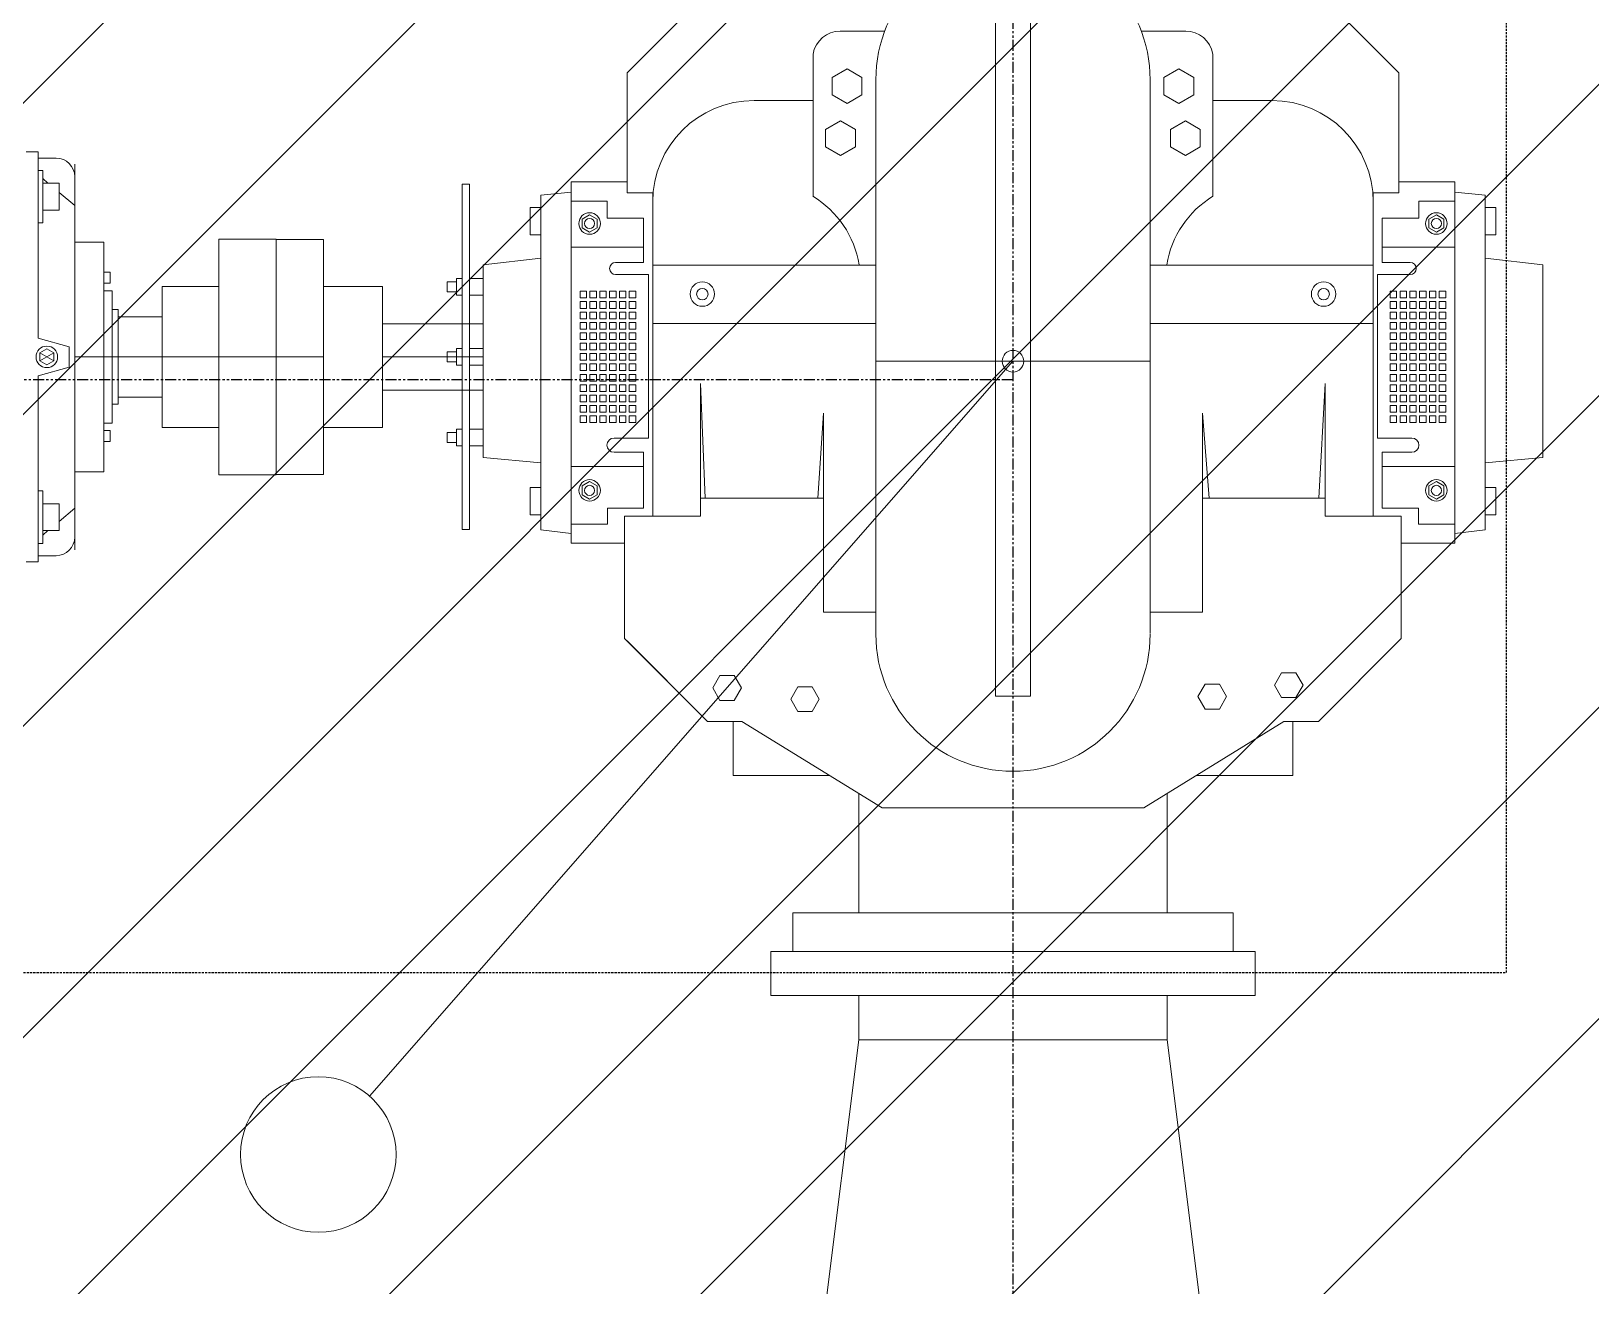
# Model space of a CAD drawing. Header units: inches. Extents: x 0 to 235202, y 0 to 184293.
# Drawn here: x 174126 to 175897, y 130362 to 131786 of the extents above; entities that cross this region are included whole.
import ezdxf
from ezdxf.enums import TextEntityAlignment as Align

# ---------------------------------------------------------------- set-up
doc = ezdxf.new("R2010")
doc.units = ezdxf.units.IN
doc.header["$MEASUREMENT"] = 0
doc.linetypes.add('HIDDEN', pattern=[0.375, 0.25, -0.125])
doc.linetypes.add('PHANTOM2', pattern=[1.25, 0.625, -0.125, 0.125, -0.125, 0.125, -0.125])
doc.layers.add('DIM', color=251, linetype='Continuous', lineweight=0)
for name, color, linetype in [('GRID_TXT45', 4, 'Continuous'), ('M-HVAC-EQPM-NEW', 5, 'Continuous'), ('M-X-BKGD', 8, 'Continuous'), ('WINDOW ELEV', 3, 'Continuous')]:
    doc.layers.add(name, color=color, linetype=linetype)
doc.styles.add('SIMPLEX', font='simplex.shx')

# ---------------------------------------------------------------- blocks, each defined once
blk = doc.blocks.new('FLOOR PLAN REV 2')
at = {"color": 8, "linetype": 'PHANTOM2', "ltscale": 20}
for p, q in [((100766.6, 246053.3), (100766.6, 222708.1)), ((100766.6, 231217.3), (74313.2, 231217.3))]:
    blk.add_line(p, q, dxfattribs=at)
at = {"layer": 'DIM', "color": 8, "linetype": 'HIDDEN', "lineweight": 25, "ltscale": 10}
for p, q in [((101326.8, 230544.7), (101326.8, 231892.2)), ((98326.8, 230544.7), (101326.8, 230544.7))]:
    blk.add_line(p, q, dxfattribs=at)
at = {"layer": 'DIM', "color": 8, "linetype": 'Continuous'}
for p, q in [((100328.5, 231565.9), (100419.6, 231657.1)), ((101204.6, 231565.9), (101113.5, 231657.1)), ((100746.7, 231238.6), (100746.7, 231628.3)), ((100786.5, 231628.3), (100786.5, 231238.6)), ((100620.9, 231613.2), (100570.5, 231613.2)), ((100912.2, 231613.2), (100962.7, 231613.2)), ((100539.6, 231587.2), (100539.6, 231425.8)), ((100993.6, 231587.2), (100993.6, 231425.8)), ((100328.5, 231565.9), (100328.5, 231429.8)), ((100578.2, 231570.4), (100561.2, 231560.6)), ((100561.2, 231560.6), (100561.2, 231541.1)), ((100595.1, 231560.6), (100578.2, 231570.4)), ((100595.1, 231541.1), (100595.1, 231560.6)), ((100610.9, 231238.6), (100610.9, 231558.1)), ((100922.3, 231557.5), (100922.3, 231238.6)), ((100938, 231560.6), (100955, 231570.4)), ((100938, 231541.1), (100938, 231560.6)), ((100955, 231570.4), (100972, 231560.6)), ((100972, 231560.6), (100972, 231541.1)), ((101204.6, 231565.9), (101204.6, 231429.8)), ((100561.2, 231541.1), (100578.2, 231531.3)), ((100578.2, 231531.3), (100595.1, 231541.1)), ((100955, 231531.3), (100938, 231541.1)), ((100972, 231541.1), (100955, 231531.3)), ((100472.6, 231534.5), (100539.6, 231534.5)), ((101060.6, 231534.5), (100993.6, 231534.5)), ((100570.8, 231511.3), (100553.8, 231501.5)), ((100587.8, 231501.5), (100570.8, 231511.3)), ((100945.4, 231501.5), (100962.4, 231511.3)), ((100962.4, 231511.3), (100979.3, 231501.5)), ((100553.8, 231501.5), (100553.8, 231481.9)), ((100587.8, 231481.9), (100587.8, 231501.5)), ((100945.4, 231481.9), (100945.4, 231501.5)), ((100979.3, 231501.5), (100979.3, 231481.9)), ((99646.4, 231476.1), (99660, 231476.1)), ((99660, 231264.8), (99660, 231476.1)), ((99680.3, 231469.1), (99660, 231469.1)), ((100553.8, 231481.9), (100570.8, 231472.1)), ((100570.8, 231472.1), (100587.8, 231481.9)), ((100962.4, 231472.1), (100945.4, 231481.9)), ((100979.3, 231481.9), (100962.4, 231472.1)), ((99660, 231395.6), (99660, 231455.2)), ((99660, 231455.2), (99665, 231455.2)), ((99665, 231455.2), (99665, 231395.6)), ((99701.4, 231462.3), (99701.4, 231039)), ((99665, 231445.8), (99671, 231440.7)), ((99665, 231440.7), (99683.5, 231440.7)), ((99665, 231410.1), (99665, 231440.7)), ((99683.5, 231440.7), (99683.5, 231410.1)), ((99701.4, 231024.7), (99701.4, 231448)), ((100141.2, 231439.4), (100149.6, 231439.4)), ((100141.2, 231047.5), (100141.2, 231439.4)), ((100149.6, 231439.4), (100149.6, 231047.5)), ((100265, 231419), (100265, 231442.1)), ((100265, 231442.1), (100328.5, 231442.1)), ((101268.1, 231442.1), (101204.6, 231442.1)), ((101268.1, 231419), (101268.1, 231442.1)), ((99683.5, 231430.2), (99701.4, 231415.2)), ((100230.6, 231427.1), (100265, 231430.5)), ((100230.6, 231355.5), (100230.6, 231427.1)), ((100305.8, 231420.4), (100265, 231420.4)), ((100265, 231420.4), (100265, 231419)), ((100265, 231419), (100265, 231053.7)), ((100305.8, 231400.8), (100305.8, 231420.4)), ((100328.5, 231429.8), (100357.6, 231429.8)), ((100357.6, 231429.8), (100357.6, 231062.9)), ((100357.6, 231347.7), (100357.6, 231419.5)), ((101204.6, 231429.8), (101175.6, 231429.8)), ((101175.6, 231429.8), (101175.6, 231062.9)), ((101175.6, 231347.7), (101175.6, 231419.5)), ((101227.4, 231400.8), (101227.4, 231420.4)), ((101227.4, 231420.4), (101268.1, 231420.4)), ((101302.6, 231427.1), (101268.1, 231430.5)), ((101268.1, 231420.4), (101268.1, 231419)), ((101268.1, 231419), (101268.1, 231053.7)), ((101302.6, 231355.5), (101302.6, 231427.1)), ((99665, 231395.6), (99660, 231395.6)), ((99683.5, 231410.1), (99665, 231410.1)), ((100230.6, 231412.9), (100218.3, 231412.9)), ((100218.3, 231412.9), (100218.3, 231382.1)), ((100230.6, 231382.1), (100230.6, 231412.9)), ((100285.9, 231404.9), (100277.3, 231399.9)), ((100277.3, 231399.9), (100277.3, 231390)), ((100294.5, 231399.9), (100285.9, 231404.9)), ((100294.5, 231390), (100294.5, 231399.9)), ((100347.2, 231400.8), (100305.8, 231400.8)), ((100347.2, 231350.8), (100347.2, 231400.8)), ((101185.9, 231350.8), (101185.9, 231400.8)), ((101185.9, 231400.8), (101227.4, 231400.8)), ((101238.7, 231399.9), (101247.3, 231404.9)), ((101238.7, 231390), (101238.7, 231399.9)), ((101247.3, 231404.9), (101255.9, 231399.9)), ((101255.9, 231399.9), (101255.9, 231390)), ((101302.6, 231412.9), (101314.8, 231412.9)), ((101302.6, 231382.1), (101302.6, 231412.9)), ((101314.8, 231412.9), (101314.8, 231382.1)), ((100218.3, 231382.1), (100230.6, 231382.1)), ((100277.3, 231390), (100285.9, 231385)), ((100285.9, 231385), (100294.5, 231390)), ((101247.3, 231385), (101238.7, 231390)), ((101255.9, 231390), (101247.3, 231385)), ((101314.8, 231382.1), (101302.6, 231382.1)), ((99701.4, 231243.5), (99701.4, 231373.8)), ((99701.4, 231373.8), (99734.3, 231373.8)), ((99734.3, 231373.8), (99734.3, 231243.5)), ((99864.9, 231243.5), (99864.9, 231377.3)), ((99864.9, 231377.3), (99930, 231377.3)), ((99930, 231377.3), (99930, 231243.5)), ((99983.8, 231376.7), (99930, 231376.7)), ((99930, 231376.7), (99930, 231243.5)), ((99983.8, 231243.5), (99983.8, 231376.7)), ((100347.2, 231367.9), (100265, 231367.9)), ((101185.9, 231367.9), (101268.1, 231367.9)), ((100165, 231348), (100230.6, 231355.5)), ((100165, 231129.2), (100165, 231348)), ((100230.6, 231355.5), (100230.6, 231120.8)), ((100315.5, 231350.8), (100347.2, 231350.8)), ((100610.9, 231347.7), (100357.6, 231347.7)), ((100357.6, 231347.7), (100357.6, 231281.6)), ((100610.9, 231281.6), (100610.9, 231347.7)), ((100922.3, 231347.7), (101175.6, 231347.7)), ((100922.3, 231281.6), (100922.3, 231347.7)), ((101175.6, 231347.7), (101175.6, 231281.6)), ((101217.6, 231350.8), (101185.9, 231350.8)), ((101302.6, 231355.5), (101302.6, 231120.8)), ((101368.2, 231348), (101302.6, 231355.5)), ((101368.2, 231129.2), (101368.2, 231348)), ((99734.3, 231339.6), (99741.6, 231339.6)), ((99734.3, 231327.1), (99734.3, 231339.6)), ((99741.6, 231327.1), (99734.3, 231327.1)), ((99741.6, 231339.6), (99741.6, 231327.1)), ((100134.8, 231328.8), (100124.2, 231328.8)), ((100124.2, 231328.8), (100124.2, 231317.4)), ((100134.8, 231332.6), (100141.2, 231332.6)), ((100134.8, 231313.7), (100134.8, 231332.6)), ((100134.8, 231317.4), (100134.8, 231328.8)), ((100141.2, 231332.6), (100141.2, 231313.7)), ((100149.6, 231332.6), (100165, 231332.6)), ((100149.6, 231313.7), (100149.6, 231332.6)), ((100165, 231332.6), (100165, 231313.7)), ((100352.8, 231337), (100315.5, 231337)), ((100352.8, 231151.4), (100352.8, 231337)), ((101180.4, 231151.4), (101180.4, 231337)), ((101180.4, 231337), (101217.6, 231337)), ((99743.8, 231318.5), (99734.3, 231318.5)), ((99734.3, 231318.5), (99734.3, 231243.5)), ((99743.8, 231243.5), (99743.8, 231318.5)), ((99864.9, 231323.5), (99800.7, 231323.5)), ((99800.7, 231323.5), (99800.7, 231243.5)), ((99864.9, 231243.5), (99864.9, 231323.5)), ((99983.8, 231163.5), (99983.8, 231323.5)), ((99983.8, 231323.5), (100050.8, 231323.5)), ((100050.8, 231323.5), (100050.8, 231163.5)), ((100124.2, 231317.4), (100134.8, 231317.4)), ((100141.2, 231313.7), (100134.8, 231313.7)), ((100165, 231313.7), (100149.6, 231313.7)), ((100282.5, 231318), (100275.2, 231318)), ((100275.2, 231318), (100275.2, 231310.4)), ((100275.2, 231310.4), (100282.5, 231310.4)), ((100282.5, 231310.4), (100282.5, 231318)), ((100293.7, 231318), (100286.3, 231318)), ((100286.3, 231318), (100286.3, 231310.4)), ((100286.3, 231310.4), (100293.7, 231310.4)), ((100293.7, 231310.4), (100293.7, 231318)), ((100304.8, 231318), (100297.5, 231318)), ((100297.5, 231318), (100297.5, 231310.4)), ((100297.5, 231310.4), (100304.8, 231310.4)), ((100304.8, 231310.4), (100304.8, 231318)), ((100316, 231318), (100308.6, 231318)), ((100308.6, 231318), (100308.6, 231310.4)), ((100308.6, 231310.4), (100316, 231310.4)), ((100316, 231310.4), (100316, 231318)), ((100327.1, 231318), (100319.8, 231318)), ((100319.8, 231318), (100319.8, 231310.4)), ((100319.8, 231310.4), (100327.1, 231310.4)), ((100327.1, 231310.4), (100327.1, 231318)), ((100338.3, 231318), (100330.9, 231318)), ((100330.9, 231318), (100330.9, 231310.4)), ((100330.9, 231310.4), (100338.3, 231310.4)), ((100338.3, 231310.4), (100338.3, 231318)), ((101194.9, 231310.4), (101194.9, 231318)), ((101194.9, 231318), (101202.2, 231318)), ((101202.2, 231310.4), (101194.9, 231310.4)), ((101202.2, 231318), (101202.2, 231310.4)), ((101206, 231310.4), (101206, 231318)), ((101206, 231318), (101213.4, 231318)), ((101213.4, 231310.4), (101206, 231310.4)), ((101213.4, 231318), (101213.4, 231310.4)), ((101217.2, 231310.4), (101217.2, 231318)), ((101217.2, 231318), (101224.5, 231318)), ((101224.5, 231310.4), (101217.2, 231310.4)), ((101224.5, 231318), (101224.5, 231310.4)), ((101228.3, 231310.4), (101228.3, 231318)), ((101228.3, 231318), (101235.7, 231318)), ((101235.7, 231310.4), (101228.3, 231310.4)), ((101235.7, 231318), (101235.7, 231310.4)), ((101239.5, 231310.4), (101239.5, 231318)), ((101239.5, 231318), (101246.8, 231318)), ((101246.8, 231310.4), (101239.5, 231310.4)), ((101246.8, 231318), (101246.8, 231310.4)), ((101250.6, 231310.4), (101250.6, 231318)), ((101250.6, 231318), (101258, 231318)), ((101258, 231310.4), (101250.6, 231310.4)), ((101258, 231318), (101258, 231310.4)), ((99750.7, 231297.2), (99743.8, 231297.2)), ((99743.8, 231297.2), (99743.8, 231243.5)), ((99750.7, 231243.5), (99750.7, 231297.2)), ((100282.5, 231306.2), (100275.2, 231306.2)), ((100275.2, 231306.2), (100275.2, 231298.6)), ((100275.2, 231298.6), (100282.5, 231298.6)), ((100282.5, 231294.4), (100275.2, 231294.4)), ((100275.2, 231294.4), (100275.2, 231286.8)), ((100282.5, 231298.6), (100282.5, 231306.2)), ((100282.5, 231286.8), (100282.5, 231294.4)), ((100293.7, 231306.2), (100286.3, 231306.2)), ((100286.3, 231306.2), (100286.3, 231298.6)), ((100286.3, 231298.6), (100293.7, 231298.6)), ((100293.7, 231294.4), (100286.3, 231294.4)), ((100286.3, 231294.4), (100286.3, 231286.8)), ((100293.7, 231298.6), (100293.7, 231306.2)), ((100293.7, 231286.8), (100293.7, 231294.4)), ((100304.8, 231306.2), (100297.5, 231306.2)), ((100297.5, 231306.2), (100297.5, 231298.6)), ((100297.5, 231298.6), (100304.8, 231298.6)), ((100304.8, 231294.4), (100297.5, 231294.4)), ((100297.5, 231294.4), (100297.5, 231286.8)), ((100304.8, 231298.6), (100304.8, 231306.2)), ((100304.8, 231286.8), (100304.8, 231294.4)), ((100316, 231306.2), (100308.6, 231306.2)), ((100308.6, 231306.2), (100308.6, 231298.6)), ((100308.6, 231298.6), (100316, 231298.6)), ((100316, 231294.4), (100308.6, 231294.4)), ((100308.6, 231294.4), (100308.6, 231286.8)), ((100316, 231298.6), (100316, 231306.2)), ((100316, 231286.8), (100316, 231294.4)), ((100327.1, 231306.2), (100319.8, 231306.2)), ((100319.8, 231306.2), (100319.8, 231298.6)), ((100319.8, 231298.6), (100327.1, 231298.6)), ((100327.1, 231294.4), (100319.8, 231294.4)), ((100319.8, 231294.4), (100319.8, 231286.8)), ((100327.1, 231298.6), (100327.1, 231306.2)), ((100327.1, 231286.8), (100327.1, 231294.4)), ((100338.3, 231306.2), (100330.9, 231306.2)), ((100330.9, 231306.2), (100330.9, 231298.6)), ((100330.9, 231298.6), (100338.3, 231298.6)), ((100338.3, 231294.4), (100330.9, 231294.4)), ((100330.9, 231294.4), (100330.9, 231286.8)), ((100338.3, 231298.6), (100338.3, 231306.2)), ((100338.3, 231286.8), (100338.3, 231294.4)), ((101194.9, 231298.6), (101194.9, 231306.2)), ((101194.9, 231306.2), (101202.2, 231306.2)), ((101202.2, 231298.6), (101194.9, 231298.6)), ((101194.9, 231286.8), (101194.9, 231294.4)), ((101194.9, 231294.4), (101202.2, 231294.4)), ((101202.2, 231306.2), (101202.2, 231298.6)), ((101202.2, 231294.4), (101202.2, 231286.8)), ((101206, 231298.6), (101206, 231306.2)), ((101206, 231306.2), (101213.4, 231306.2)), ((101213.4, 231298.6), (101206, 231298.6)), ((101206, 231286.8), (101206, 231294.4)), ((101206, 231294.4), (101213.4, 231294.4)), ((101213.4, 231306.2), (101213.4, 231298.6)), ((101213.4, 231294.4), (101213.4, 231286.8)), ((101217.2, 231298.6), (101217.2, 231306.2)), ((101217.2, 231306.2), (101224.5, 231306.2)), ((101224.5, 231298.6), (101217.2, 231298.6)), ((101217.2, 231286.8), (101217.2, 231294.4)), ((101217.2, 231294.4), (101224.5, 231294.4)), ((101224.5, 231306.2), (101224.5, 231298.6)), ((101224.5, 231294.4), (101224.5, 231286.8)), ((101228.3, 231298.6), (101228.3, 231306.2)), ((101228.3, 231306.2), (101235.7, 231306.2)), ((101235.7, 231298.6), (101228.3, 231298.6)), ((101228.3, 231286.8), (101228.3, 231294.4)), ((101228.3, 231294.4), (101235.7, 231294.4)), ((101235.7, 231306.2), (101235.7, 231298.6)), ((101235.7, 231294.4), (101235.7, 231286.8)), ((101239.5, 231298.6), (101239.5, 231306.2)), ((101239.5, 231306.2), (101246.8, 231306.2)), ((101246.8, 231298.6), (101239.5, 231298.6)), ((101239.5, 231286.8), (101239.5, 231294.4)), ((101239.5, 231294.4), (101246.8, 231294.4)), ((101246.8, 231306.2), (101246.8, 231298.6)), ((101246.8, 231294.4), (101246.8, 231286.8)), ((101250.6, 231298.6), (101250.6, 231306.2)), ((101250.6, 231306.2), (101258, 231306.2)), ((101258, 231298.6), (101250.6, 231298.6)), ((101250.6, 231286.8), (101250.6, 231294.4)), ((101250.6, 231294.4), (101258, 231294.4)), ((101258, 231306.2), (101258, 231298.6)), ((101258, 231294.4), (101258, 231286.8)), ((99800.7, 231289.1), (99750.7, 231289.1)), ((99750.7, 231289.1), (99750.7, 231243.5)), ((99800.7, 231243.5), (99800.7, 231289.1)), ((100165, 231281.1), (100050.8, 231281.1)), ((100050.8, 231281.1), (100050.8, 231243.5)), ((100165, 231243.5), (100165, 231281.1)), ((100275.2, 231286.8), (100282.5, 231286.8)), ((100282.5, 231282.6), (100275.2, 231282.6)), ((100275.2, 231282.6), (100275.2, 231275)), ((100275.2, 231275), (100282.5, 231275)), ((100282.5, 231275), (100282.5, 231282.6)), ((100286.3, 231286.8), (100293.7, 231286.8)), ((100293.7, 231282.6), (100286.3, 231282.6)), ((100286.3, 231282.6), (100286.3, 231275)), ((100286.3, 231275), (100293.7, 231275)), ((100293.7, 231275), (100293.7, 231282.6)), ((100297.5, 231286.8), (100304.8, 231286.8)), ((100304.8, 231282.6), (100297.5, 231282.6)), ((100297.5, 231282.6), (100297.5, 231275)), ((100297.5, 231275), (100304.8, 231275)), ((100304.8, 231275), (100304.8, 231282.6)), ((100308.6, 231286.8), (100316, 231286.8)), ((100316, 231282.6), (100308.6, 231282.6)), ((100308.6, 231282.6), (100308.6, 231275)), ((100308.6, 231275), (100316, 231275)), ((100316, 231275), (100316, 231282.6)), ((100319.8, 231286.8), (100327.1, 231286.8)), ((100327.1, 231282.6), (100319.8, 231282.6)), ((100319.8, 231282.6), (100319.8, 231275)), ((100319.8, 231275), (100327.1, 231275)), ((100327.1, 231275), (100327.1, 231282.6)), ((100330.9, 231286.8), (100338.3, 231286.8)), ((100338.3, 231282.6), (100330.9, 231282.6)), ((100330.9, 231282.6), (100330.9, 231275)), ((100330.9, 231275), (100338.3, 231275)), ((100338.3, 231275), (100338.3, 231282.6)), ((100357.6, 231281.6), (100610.9, 231281.6)), ((101175.6, 231281.6), (100922.3, 231281.6)), ((101202.2, 231286.8), (101194.9, 231286.8)), ((101194.9, 231275), (101194.9, 231282.6)), ((101194.9, 231282.6), (101202.2, 231282.6)), ((101202.2, 231275), (101194.9, 231275)), ((101202.2, 231282.6), (101202.2, 231275)), ((101213.4, 231286.8), (101206, 231286.8)), ((101206, 231275), (101206, 231282.6)), ((101206, 231282.6), (101213.4, 231282.6)), ((101213.4, 231275), (101206, 231275)), ((101213.4, 231282.6), (101213.4, 231275)), ((101224.5, 231286.8), (101217.2, 231286.8)), ((101217.2, 231275), (101217.2, 231282.6)), ((101217.2, 231282.6), (101224.5, 231282.6)), ((101224.5, 231275), (101217.2, 231275)), ((101224.5, 231282.6), (101224.5, 231275)), ((101235.7, 231286.8), (101228.3, 231286.8)), ((101228.3, 231275), (101228.3, 231282.6)), ((101228.3, 231282.6), (101235.7, 231282.6)), ((101235.7, 231275), (101228.3, 231275)), ((101235.7, 231282.6), (101235.7, 231275)), ((101246.8, 231286.8), (101239.5, 231286.8)), ((101239.5, 231275), (101239.5, 231282.6)), ((101239.5, 231282.6), (101246.8, 231282.6)), ((101246.8, 231275), (101239.5, 231275)), ((101246.8, 231282.6), (101246.8, 231275)), ((101258, 231286.8), (101250.6, 231286.8)), ((101250.6, 231275), (101250.6, 231282.6)), ((101250.6, 231282.6), (101258, 231282.6)), ((101258, 231275), (101250.6, 231275)), ((101258, 231282.6), (101258, 231275)), ((99660, 231264.8), (99695, 231255.1)), ((99695, 231255.1), (99695, 231243.5)), ((100282.5, 231270.9), (100275.2, 231270.9)), ((100275.2, 231270.9), (100275.2, 231263.2)), ((100275.2, 231263.2), (100282.5, 231263.2)), ((100282.5, 231259.1), (100275.2, 231259.1)), ((100275.2, 231259.1), (100275.2, 231251.5)), ((100282.5, 231263.2), (100282.5, 231270.9)), ((100282.5, 231251.5), (100282.5, 231259.1)), ((100293.7, 231270.9), (100286.3, 231270.9)), ((100286.3, 231270.9), (100286.3, 231263.2)), ((100286.3, 231263.2), (100293.7, 231263.2)), ((100293.7, 231259.1), (100286.3, 231259.1)), ((100286.3, 231259.1), (100286.3, 231251.5)), ((100293.7, 231263.2), (100293.7, 231270.9)), ((100293.7, 231251.5), (100293.7, 231259.1)), ((100304.8, 231270.9), (100297.5, 231270.9)), ((100297.5, 231270.9), (100297.5, 231263.2)), ((100297.5, 231263.2), (100304.8, 231263.2)), ((100304.8, 231259.1), (100297.5, 231259.1)), ((100297.5, 231259.1), (100297.5, 231251.5)), ((100304.8, 231263.2), (100304.8, 231270.9)), ((100304.8, 231251.5), (100304.8, 231259.1)), ((100316, 231270.9), (100308.6, 231270.9)), ((100308.6, 231270.9), (100308.6, 231263.2)), ((100308.6, 231263.2), (100316, 231263.2)), ((100316, 231259.1), (100308.6, 231259.1)), ((100308.6, 231259.1), (100308.6, 231251.5)), ((100316, 231263.2), (100316, 231270.9)), ((100316, 231251.5), (100316, 231259.1)), ((100327.1, 231270.9), (100319.8, 231270.9)), ((100319.8, 231270.9), (100319.8, 231263.2)), ((100319.8, 231263.2), (100327.1, 231263.2)), ((100327.1, 231259.1), (100319.8, 231259.1)), ((100319.8, 231259.1), (100319.8, 231251.5)), ((100327.1, 231263.2), (100327.1, 231270.9)), ((100327.1, 231251.5), (100327.1, 231259.1)), ((100338.3, 231270.9), (100330.9, 231270.9)), ((100330.9, 231270.9), (100330.9, 231263.2)), ((100330.9, 231263.2), (100338.3, 231263.2)), ((100338.3, 231259.1), (100330.9, 231259.1)), ((100330.9, 231259.1), (100330.9, 231251.5)), ((100338.3, 231263.2), (100338.3, 231270.9)), ((100338.3, 231251.5), (100338.3, 231259.1)), ((101194.9, 231263.2), (101194.9, 231270.9)), ((101194.9, 231270.9), (101202.2, 231270.9)), ((101202.2, 231263.2), (101194.9, 231263.2)), ((101194.9, 231251.5), (101194.9, 231259.1)), ((101194.9, 231259.1), (101202.2, 231259.1)), ((101202.2, 231270.9), (101202.2, 231263.2)), ((101202.2, 231259.1), (101202.2, 231251.5)), ((101206, 231263.2), (101206, 231270.9)), ((101206, 231270.9), (101213.4, 231270.9)), ((101213.4, 231263.2), (101206, 231263.2)), ((101206, 231251.5), (101206, 231259.1)), ((101206, 231259.1), (101213.4, 231259.1)), ((101213.4, 231270.9), (101213.4, 231263.2)), ((101213.4, 231259.1), (101213.4, 231251.5)), ((101217.2, 231263.2), (101217.2, 231270.9)), ((101217.2, 231270.9), (101224.5, 231270.9)), ((101224.5, 231263.2), (101217.2, 231263.2)), ((101217.2, 231251.5), (101217.2, 231259.1)), ((101217.2, 231259.1), (101224.5, 231259.1)), ((101224.5, 231270.9), (101224.5, 231263.2)), ((101224.5, 231259.1), (101224.5, 231251.5)), ((101228.3, 231263.2), (101228.3, 231270.9)), ((101228.3, 231270.9), (101235.7, 231270.9)), ((101235.7, 231263.2), (101228.3, 231263.2)), ((101228.3, 231251.5), (101228.3, 231259.1)), ((101228.3, 231259.1), (101235.7, 231259.1)), ((101235.7, 231270.9), (101235.7, 231263.2)), ((101235.7, 231259.1), (101235.7, 231251.5)), ((101239.5, 231263.2), (101239.5, 231270.9)), ((101239.5, 231270.9), (101246.8, 231270.9)), ((101246.8, 231263.2), (101239.5, 231263.2)), ((101239.5, 231251.5), (101239.5, 231259.1)), ((101239.5, 231259.1), (101246.8, 231259.1)), ((101246.8, 231270.9), (101246.8, 231263.2)), ((101246.8, 231259.1), (101246.8, 231251.5)), ((101250.6, 231263.2), (101250.6, 231270.9)), ((101250.6, 231270.9), (101258, 231270.9)), ((101258, 231263.2), (101250.6, 231263.2)), ((101250.6, 231251.5), (101250.6, 231259.1)), ((101250.6, 231259.1), (101258, 231259.1)), ((101258, 231270.9), (101258, 231263.2)), ((101258, 231259.1), (101258, 231251.5)), ((99669.7, 231252.6), (99661.8, 231248)), ((99661.8, 231248), (99669.7, 231252.6)), ((99661.8, 231248), (99677.5, 231238.9)), ((99661.8, 231238.9), (99677.5, 231248)), ((99661.8, 231248), (99661.8, 231238.9)), ((99661.8, 231238.9), (99661.8, 231248)), ((99661.8, 231238.9), (99669.7, 231234.4)), ((99669.7, 231234.4), (99661.8, 231238.9)), ((99677.5, 231248), (99669.7, 231252.6)), ((99669.7, 231252.6), (99677.5, 231248)), ((99669.7, 231234.4), (99677.5, 231238.9)), ((99677.5, 231238.9), (99669.7, 231234.4)), ((99677.5, 231238.9), (99677.5, 231248)), ((99677.5, 231248), (99677.5, 231238.9)), ((99695, 231231.8), (99695, 231243.5)), ((99734.3, 231243.5), (99701.4, 231243.5)), ((99701.4, 231243.5), (99701.4, 231113.1)), ((99734.3, 231243.5), (99701.4, 231243.5)), ((99734.3, 231243.5), (99743.8, 231243.5)), ((99734.3, 231168.4), (99734.3, 231243.5)), ((99734.3, 231113.1), (99734.3, 231243.5)), ((99734.3, 231243.5), (99743.8, 231243.5)), ((99743.8, 231243.5), (99750.7, 231243.5)), ((99743.8, 231189.7), (99743.8, 231243.5)), ((99743.8, 231243.5), (99743.8, 231168.4)), ((99743.8, 231243.5), (99750.7, 231243.5)), ((99750.7, 231243.5), (99800.7, 231243.5)), ((99750.7, 231197.8), (99750.7, 231243.5)), ((99750.7, 231243.5), (99750.7, 231189.7)), ((99750.7, 231243.5), (99800.7, 231243.5)), ((99800.7, 231243.5), (99864.9, 231243.5)), ((99800.7, 231163.5), (99800.7, 231243.5)), ((99800.7, 231243.5), (99800.7, 231197.8)), ((99800.7, 231243.5), (99864.9, 231243.5)), ((99864.9, 231243.5), (99864.9, 231163.5)), ((99930, 231243.5), (99864.9, 231243.5)), ((99864.9, 231243.5), (99864.9, 231109.6)), ((99930, 231243.5), (99864.9, 231243.5)), ((99930, 231109.6), (99930, 231243.5)), ((99930, 231110.2), (99930, 231243.5)), ((99930, 231243.5), (99983.8, 231243.5)), ((99930, 231243.5), (99983.8, 231243.5)), ((99983.8, 231243.5), (99983.8, 231110.2)), ((100766.6, 231238.6), (100036.1, 230404.6)), ((100050.8, 231205.9), (100050.8, 231243.5)), ((100050.8, 231243.5), (100165, 231243.5)), ((100050.8, 231243.5), (100165, 231243.5)), ((100134.8, 231249.2), (100124.2, 231249.2)), ((100124.2, 231249.2), (100124.2, 231237.8)), ((100124.2, 231237.8), (100134.8, 231237.8)), ((100134.8, 231252.9), (100141.2, 231252.9)), ((100134.8, 231234), (100134.8, 231252.9)), ((100134.8, 231237.8), (100134.8, 231249.2)), ((100141.2, 231252.9), (100141.2, 231234)), ((100149.6, 231252.9), (100165, 231252.9)), ((100149.6, 231234), (100149.6, 231252.9)), ((100165, 231252.9), (100165, 231234)), ((100165, 231243.5), (100165, 231205.9)), ((100275.2, 231251.5), (100282.5, 231251.5)), ((100275.2, 231247.3), (100282.5, 231247.3)), ((100275.2, 231239.7), (100275.2, 231247.3)), ((100282.5, 231239.7), (100275.2, 231239.7)), ((100282.5, 231247.3), (100282.5, 231239.7)), ((100286.3, 231251.5), (100293.7, 231251.5)), ((100286.3, 231247.3), (100293.7, 231247.3)), ((100286.3, 231239.7), (100286.3, 231247.3)), ((100293.7, 231239.7), (100286.3, 231239.7)), ((100293.7, 231247.3), (100293.7, 231239.7)), ((100297.5, 231251.5), (100304.8, 231251.5)), ((100297.5, 231247.3), (100304.8, 231247.3)), ((100297.5, 231239.7), (100297.5, 231247.3)), ((100304.8, 231239.7), (100297.5, 231239.7)), ((100304.8, 231247.3), (100304.8, 231239.7)), ((100308.6, 231251.5), (100316, 231251.5)), ((100308.6, 231247.3), (100316, 231247.3)), ((100308.6, 231239.7), (100308.6, 231247.3)), ((100316, 231239.7), (100308.6, 231239.7)), ((100316, 231247.3), (100316, 231239.7)), ((100319.8, 231251.5), (100327.1, 231251.5)), ((100319.8, 231247.3), (100327.1, 231247.3)), ((100319.8, 231239.7), (100319.8, 231247.3)), ((100327.1, 231239.7), (100319.8, 231239.7)), ((100327.1, 231247.3), (100327.1, 231239.7)), ((100330.9, 231251.5), (100338.3, 231251.5)), ((100330.9, 231247.3), (100338.3, 231247.3)), ((100330.9, 231239.7), (100330.9, 231247.3)), ((100338.3, 231239.7), (100330.9, 231239.7)), ((100338.3, 231247.3), (100338.3, 231239.7)), ((100922.3, 231238.6), (100610.9, 231238.6)), ((100610.9, 231238.6), (100610.9, 230928.9)), ((100922.3, 231238.6), (100610.9, 231238.6)), ((100786.5, 231238.6), (100746.7, 231238.6)), ((100746.7, 231238.6), (100746.7, 230858.6)), ((100786.5, 231238.6), (100746.7, 231238.6)), ((100786.5, 230858.6), (100786.5, 231238.6)), ((100922.3, 230929.4), (100922.3, 231238.6)), ((101202.2, 231251.5), (101194.9, 231251.5)), ((101202.2, 231247.3), (101194.9, 231247.3)), ((101194.9, 231247.3), (101194.9, 231239.7)), ((101194.9, 231239.7), (101202.2, 231239.7)), ((101202.2, 231239.7), (101202.2, 231247.3)), ((101213.4, 231251.5), (101206, 231251.5)), ((101213.4, 231247.3), (101206, 231247.3)), ((101206, 231247.3), (101206, 231239.7)), ((101206, 231239.7), (101213.4, 231239.7)), ((101213.4, 231239.7), (101213.4, 231247.3)), ((101224.5, 231251.5), (101217.2, 231251.5)), ((101224.5, 231247.3), (101217.2, 231247.3)), ((101217.2, 231247.3), (101217.2, 231239.7)), ((101217.2, 231239.7), (101224.5, 231239.7)), ((101224.5, 231239.7), (101224.5, 231247.3)), ((101235.7, 231251.5), (101228.3, 231251.5)), ((101235.7, 231247.3), (101228.3, 231247.3)), ((101228.3, 231247.3), (101228.3, 231239.7)), ((101228.3, 231239.7), (101235.7, 231239.7)), ((101235.7, 231239.7), (101235.7, 231247.3)), ((101246.8, 231251.5), (101239.5, 231251.5)), ((101246.8, 231247.3), (101239.5, 231247.3)), ((101239.5, 231247.3), (101239.5, 231239.7)), ((101239.5, 231239.7), (101246.8, 231239.7)), ((101246.8, 231239.7), (101246.8, 231247.3)), ((101258, 231251.5), (101250.6, 231251.5)), ((101258, 231247.3), (101250.6, 231247.3)), ((101250.6, 231247.3), (101250.6, 231239.7)), ((101250.6, 231239.7), (101258, 231239.7)), ((101258, 231239.7), (101258, 231247.3)), ((99660, 231222.1), (99695, 231231.8)), ((99660, 231222.1), (99660, 231010.8)), ((100141.2, 231234), (100134.8, 231234)), ((100165, 231234), (100149.6, 231234)), ((100275.2, 231235.5), (100282.5, 231235.5)), ((100275.2, 231227.9), (100275.2, 231235.5)), ((100282.5, 231227.9), (100275.2, 231227.9)), ((100275.2, 231223.7), (100282.5, 231223.7)), ((100275.2, 231216.1), (100275.2, 231223.7)), ((100282.5, 231235.5), (100282.5, 231227.9)), ((100282.5, 231223.7), (100282.5, 231216.1)), ((100286.3, 231235.5), (100293.7, 231235.5)), ((100286.3, 231227.9), (100286.3, 231235.5)), ((100293.7, 231227.9), (100286.3, 231227.9)), ((100286.3, 231223.7), (100293.7, 231223.7)), ((100286.3, 231216.1), (100286.3, 231223.7)), ((100293.7, 231235.5), (100293.7, 231227.9)), ((100293.7, 231223.7), (100293.7, 231216.1)), ((100297.5, 231235.5), (100304.8, 231235.5)), ((100297.5, 231227.9), (100297.5, 231235.5)), ((100304.8, 231227.9), (100297.5, 231227.9)), ((100297.5, 231223.7), (100304.8, 231223.7)), ((100297.5, 231216.1), (100297.5, 231223.7)), ((100304.8, 231235.5), (100304.8, 231227.9)), ((100304.8, 231223.7), (100304.8, 231216.1)), ((100308.6, 231235.5), (100316, 231235.5)), ((100308.6, 231227.9), (100308.6, 231235.5)), ((100316, 231227.9), (100308.6, 231227.9)), ((100308.6, 231223.7), (100316, 231223.7)), ((100308.6, 231216.1), (100308.6, 231223.7)), ((100316, 231235.5), (100316, 231227.9)), ((100316, 231223.7), (100316, 231216.1)), ((100319.8, 231235.5), (100327.1, 231235.5)), ((100319.8, 231227.9), (100319.8, 231235.5)), ((100327.1, 231227.9), (100319.8, 231227.9)), ((100319.8, 231223.7), (100327.1, 231223.7)), ((100319.8, 231216.1), (100319.8, 231223.7)), ((100327.1, 231235.5), (100327.1, 231227.9)), ((100327.1, 231223.7), (100327.1, 231216.1)), ((100330.9, 231235.5), (100338.3, 231235.5)), ((100330.9, 231227.9), (100330.9, 231235.5)), ((100338.3, 231227.9), (100330.9, 231227.9)), ((100330.9, 231223.7), (100338.3, 231223.7)), ((100330.9, 231216.1), (100330.9, 231223.7)), ((100338.3, 231235.5), (100338.3, 231227.9)), ((100338.3, 231223.7), (100338.3, 231216.1)), ((101202.2, 231235.5), (101194.9, 231235.5)), ((101194.9, 231235.5), (101194.9, 231227.9)), ((101194.9, 231227.9), (101202.2, 231227.9)), ((101202.2, 231223.7), (101194.9, 231223.7)), ((101194.9, 231223.7), (101194.9, 231216.1)), ((101202.2, 231227.9), (101202.2, 231235.5)), ((101202.2, 231216.1), (101202.2, 231223.7)), ((101213.4, 231235.5), (101206, 231235.5)), ((101206, 231235.5), (101206, 231227.9)), ((101206, 231227.9), (101213.4, 231227.9)), ((101213.4, 231223.7), (101206, 231223.7)), ((101206, 231223.7), (101206, 231216.1)), ((101213.4, 231227.9), (101213.4, 231235.5)), ((101213.4, 231216.1), (101213.4, 231223.7)), ((101224.5, 231235.5), (101217.2, 231235.5)), ((101217.2, 231235.5), (101217.2, 231227.9)), ((101217.2, 231227.9), (101224.5, 231227.9)), ((101224.5, 231223.7), (101217.2, 231223.7)), ((101217.2, 231223.7), (101217.2, 231216.1)), ((101224.5, 231227.9), (101224.5, 231235.5)), ((101224.5, 231216.1), (101224.5, 231223.7)), ((101235.7, 231235.5), (101228.3, 231235.5)), ((101228.3, 231235.5), (101228.3, 231227.9)), ((101228.3, 231227.9), (101235.7, 231227.9)), ((101235.7, 231223.7), (101228.3, 231223.7)), ((101228.3, 231223.7), (101228.3, 231216.1)), ((101235.7, 231227.9), (101235.7, 231235.5)), ((101235.7, 231216.1), (101235.7, 231223.7)), ((101246.8, 231235.5), (101239.5, 231235.5)), ((101239.5, 231235.5), (101239.5, 231227.9)), ((101239.5, 231227.9), (101246.8, 231227.9)), ((101246.8, 231223.7), (101239.5, 231223.7)), ((101239.5, 231223.7), (101239.5, 231216.1)), ((101246.8, 231227.9), (101246.8, 231235.5)), ((101246.8, 231216.1), (101246.8, 231223.7)), ((101258, 231235.5), (101250.6, 231235.5)), ((101250.6, 231235.5), (101250.6, 231227.9)), ((101250.6, 231227.9), (101258, 231227.9)), ((101258, 231223.7), (101250.6, 231223.7)), ((101250.6, 231223.7), (101250.6, 231216.1)), ((101258, 231227.9), (101258, 231235.5)), ((101258, 231216.1), (101258, 231223.7)), ((100165, 231205.9), (100050.8, 231205.9)), ((100282.5, 231216.1), (100275.2, 231216.1)), ((100275.2, 231211.9), (100282.5, 231211.9)), ((100275.2, 231204.3), (100275.2, 231211.9)), ((100282.5, 231204.3), (100275.2, 231204.3)), ((100282.5, 231211.9), (100282.5, 231204.3)), ((100293.7, 231216.1), (100286.3, 231216.1)), ((100286.3, 231211.9), (100293.7, 231211.9)), ((100286.3, 231204.3), (100286.3, 231211.9)), ((100293.7, 231204.3), (100286.3, 231204.3)), ((100293.7, 231211.9), (100293.7, 231204.3)), ((100304.8, 231216.1), (100297.5, 231216.1)), ((100297.5, 231211.9), (100304.8, 231211.9)), ((100297.5, 231204.3), (100297.5, 231211.9)), ((100304.8, 231204.3), (100297.5, 231204.3)), ((100304.8, 231211.9), (100304.8, 231204.3)), ((100316, 231216.1), (100308.6, 231216.1)), ((100308.6, 231211.9), (100316, 231211.9)), ((100308.6, 231204.3), (100308.6, 231211.9)), ((100316, 231204.3), (100308.6, 231204.3)), ((100316, 231211.9), (100316, 231204.3)), ((100327.1, 231216.1), (100319.8, 231216.1)), ((100319.8, 231211.9), (100327.1, 231211.9)), ((100319.8, 231204.3), (100319.8, 231211.9)), ((100327.1, 231204.3), (100319.8, 231204.3)), ((100327.1, 231211.9), (100327.1, 231204.3)), ((100338.3, 231216.1), (100330.9, 231216.1)), ((100330.9, 231211.9), (100338.3, 231211.9)), ((100330.9, 231204.3), (100330.9, 231211.9)), ((100338.3, 231204.3), (100330.9, 231204.3)), ((100338.3, 231211.9), (100338.3, 231204.3)), ((100412, 231062.9), (100412, 231213.2)), ((100412, 231213.2), (100417.1, 231083)), ((101121.1, 231213.2), (101113.8, 231083)), ((101121.1, 231062.9), (101121.1, 231213.2)), ((101194.9, 231216.1), (101202.2, 231216.1)), ((101202.2, 231211.9), (101194.9, 231211.9)), ((101194.9, 231211.9), (101194.9, 231204.3)), ((101194.9, 231204.3), (101202.2, 231204.3)), ((101202.2, 231204.3), (101202.2, 231211.9)), ((101206, 231216.1), (101213.4, 231216.1)), ((101213.4, 231211.9), (101206, 231211.9)), ((101206, 231211.9), (101206, 231204.3)), ((101206, 231204.3), (101213.4, 231204.3)), ((101213.4, 231204.3), (101213.4, 231211.9)), ((101217.2, 231216.1), (101224.5, 231216.1)), ((101224.5, 231211.9), (101217.2, 231211.9)), ((101217.2, 231211.9), (101217.2, 231204.3)), ((101217.2, 231204.3), (101224.5, 231204.3)), ((101224.5, 231204.3), (101224.5, 231211.9)), ((101228.3, 231216.1), (101235.7, 231216.1)), ((101235.7, 231211.9), (101228.3, 231211.9)), ((101228.3, 231211.9), (101228.3, 231204.3)), ((101228.3, 231204.3), (101235.7, 231204.3)), ((101235.7, 231204.3), (101235.7, 231211.9)), ((101239.5, 231216.1), (101246.8, 231216.1)), ((101246.8, 231211.9), (101239.5, 231211.9)), ((101239.5, 231211.9), (101239.5, 231204.3)), ((101239.5, 231204.3), (101246.8, 231204.3)), ((101246.8, 231204.3), (101246.8, 231211.9)), ((101250.6, 231216.1), (101258, 231216.1)), ((101258, 231211.9), (101250.6, 231211.9)), ((101250.6, 231211.9), (101250.6, 231204.3)), ((101250.6, 231204.3), (101258, 231204.3)), ((101258, 231204.3), (101258, 231211.9)), ((99750.7, 231189.7), (99743.8, 231189.7)), ((99800.7, 231197.8), (99750.7, 231197.8)), ((100275.2, 231200.1), (100282.5, 231200.1)), ((100275.2, 231192.5), (100275.2, 231200.1)), ((100282.5, 231192.5), (100275.2, 231192.5)), ((100275.2, 231188.3), (100282.5, 231188.3)), ((100275.2, 231180.7), (100275.2, 231188.3)), ((100282.5, 231200.1), (100282.5, 231192.5)), ((100282.5, 231188.3), (100282.5, 231180.7)), ((100286.3, 231200.1), (100293.7, 231200.1)), ((100286.3, 231192.5), (100286.3, 231200.1)), ((100293.7, 231192.5), (100286.3, 231192.5)), ((100286.3, 231188.3), (100293.7, 231188.3)), ((100286.3, 231180.7), (100286.3, 231188.3)), ((100293.7, 231200.1), (100293.7, 231192.5)), ((100293.7, 231188.3), (100293.7, 231180.7)), ((100297.5, 231200.1), (100304.8, 231200.1)), ((100297.5, 231192.5), (100297.5, 231200.1)), ((100304.8, 231192.5), (100297.5, 231192.5)), ((100297.5, 231188.3), (100304.8, 231188.3)), ((100297.5, 231180.7), (100297.5, 231188.3)), ((100304.8, 231200.1), (100304.8, 231192.5)), ((100304.8, 231188.3), (100304.8, 231180.7)), ((100308.6, 231200.1), (100316, 231200.1)), ((100308.6, 231192.5), (100308.6, 231200.1)), ((100316, 231192.5), (100308.6, 231192.5)), ((100308.6, 231188.3), (100316, 231188.3)), ((100308.6, 231180.7), (100308.6, 231188.3)), ((100316, 231200.1), (100316, 231192.5)), ((100316, 231188.3), (100316, 231180.7)), ((100319.8, 231200.1), (100327.1, 231200.1)), ((100319.8, 231192.5), (100319.8, 231200.1)), ((100327.1, 231192.5), (100319.8, 231192.5)), ((100319.8, 231188.3), (100327.1, 231188.3)), ((100319.8, 231180.7), (100319.8, 231188.3)), ((100327.1, 231200.1), (100327.1, 231192.5)), ((100327.1, 231188.3), (100327.1, 231180.7)), ((100330.9, 231200.1), (100338.3, 231200.1)), ((100330.9, 231192.5), (100330.9, 231200.1)), ((100338.3, 231192.5), (100330.9, 231192.5)), ((100330.9, 231188.3), (100338.3, 231188.3)), ((100330.9, 231180.7), (100330.9, 231188.3)), ((100338.3, 231200.1), (100338.3, 231192.5)), ((100338.3, 231188.3), (100338.3, 231180.7)), ((101202.2, 231200.1), (101194.9, 231200.1)), ((101194.9, 231200.1), (101194.9, 231192.5)), ((101194.9, 231192.5), (101202.2, 231192.5)), ((101202.2, 231188.3), (101194.9, 231188.3)), ((101194.9, 231188.3), (101194.9, 231180.7)), ((101202.2, 231192.5), (101202.2, 231200.1)), ((101202.2, 231180.7), (101202.2, 231188.3)), ((101213.4, 231200.1), (101206, 231200.1)), ((101206, 231200.1), (101206, 231192.5)), ((101206, 231192.5), (101213.4, 231192.5)), ((101213.4, 231188.3), (101206, 231188.3)), ((101206, 231188.3), (101206, 231180.7)), ((101213.4, 231192.5), (101213.4, 231200.1)), ((101213.4, 231180.7), (101213.4, 231188.3)), ((101224.5, 231200.1), (101217.2, 231200.1)), ((101217.2, 231200.1), (101217.2, 231192.5)), ((101217.2, 231192.5), (101224.5, 231192.5)), ((101224.5, 231188.3), (101217.2, 231188.3)), ((101217.2, 231188.3), (101217.2, 231180.7)), ((101224.5, 231192.5), (101224.5, 231200.1)), ((101224.5, 231180.7), (101224.5, 231188.3)), ((101235.7, 231200.1), (101228.3, 231200.1)), ((101228.3, 231200.1), (101228.3, 231192.5)), ((101228.3, 231192.5), (101235.7, 231192.5)), ((101235.7, 231188.3), (101228.3, 231188.3)), ((101228.3, 231188.3), (101228.3, 231180.7)), ((101235.7, 231192.5), (101235.7, 231200.1)), ((101235.7, 231180.7), (101235.7, 231188.3)), ((101246.8, 231200.1), (101239.5, 231200.1)), ((101239.5, 231200.1), (101239.5, 231192.5)), ((101239.5, 231192.5), (101246.8, 231192.5)), ((101246.8, 231188.3), (101239.5, 231188.3)), ((101239.5, 231188.3), (101239.5, 231180.7)), ((101246.8, 231192.5), (101246.8, 231200.1)), ((101246.8, 231180.7), (101246.8, 231188.3)), ((101258, 231200.1), (101250.6, 231200.1)), ((101250.6, 231200.1), (101250.6, 231192.5)), ((101250.6, 231192.5), (101258, 231192.5)), ((101258, 231188.3), (101250.6, 231188.3)), ((101250.6, 231188.3), (101250.6, 231180.7)), ((101258, 231192.5), (101258, 231200.1)), ((101258, 231180.7), (101258, 231188.3)), ((99743.8, 231168.4), (99734.3, 231168.4)), ((100282.5, 231180.7), (100275.2, 231180.7)), ((100275.2, 231176.5), (100282.5, 231176.5)), ((100275.2, 231168.9), (100275.2, 231176.5)), ((100282.5, 231168.9), (100275.2, 231168.9)), ((100282.5, 231176.5), (100282.5, 231168.9)), ((100293.7, 231180.7), (100286.3, 231180.7)), ((100286.3, 231176.5), (100293.7, 231176.5)), ((100286.3, 231168.9), (100286.3, 231176.5)), ((100293.7, 231168.9), (100286.3, 231168.9)), ((100293.7, 231176.5), (100293.7, 231168.9)), ((100304.8, 231180.7), (100297.5, 231180.7)), ((100297.5, 231176.5), (100304.8, 231176.5)), ((100297.5, 231168.9), (100297.5, 231176.5)), ((100304.8, 231168.9), (100297.5, 231168.9)), ((100304.8, 231176.5), (100304.8, 231168.9)), ((100316, 231180.7), (100308.6, 231180.7)), ((100308.6, 231176.5), (100316, 231176.5)), ((100308.6, 231168.9), (100308.6, 231176.5)), ((100316, 231168.9), (100308.6, 231168.9)), ((100316, 231176.5), (100316, 231168.9)), ((100327.1, 231180.7), (100319.8, 231180.7)), ((100319.8, 231176.5), (100327.1, 231176.5)), ((100319.8, 231168.9), (100319.8, 231176.5)), ((100327.1, 231168.9), (100319.8, 231168.9)), ((100327.1, 231176.5), (100327.1, 231168.9)), ((100338.3, 231180.7), (100330.9, 231180.7)), ((100330.9, 231176.5), (100338.3, 231176.5)), ((100330.9, 231168.9), (100330.9, 231176.5)), ((100338.3, 231168.9), (100330.9, 231168.9)), ((100338.3, 231176.5), (100338.3, 231168.9)), ((100551.4, 231179.7), (100545.2, 231083)), ((100551.4, 231179.7), (100551.4, 230953.8)), ((100981.8, 231179.7), (100981.8, 230953.8)), ((100981.8, 231179.7), (100989.3, 231083)), ((101194.9, 231180.7), (101202.2, 231180.7)), ((101202.2, 231176.5), (101194.9, 231176.5)), ((101194.9, 231176.5), (101194.9, 231168.9)), ((101194.9, 231168.9), (101202.2, 231168.9)), ((101202.2, 231168.9), (101202.2, 231176.5)), ((101206, 231180.7), (101213.4, 231180.7)), ((101213.4, 231176.5), (101206, 231176.5)), ((101206, 231176.5), (101206, 231168.9)), ((101206, 231168.9), (101213.4, 231168.9)), ((101213.4, 231168.9), (101213.4, 231176.5)), ((101217.2, 231180.7), (101224.5, 231180.7)), ((101224.5, 231176.5), (101217.2, 231176.5)), ((101217.2, 231176.5), (101217.2, 231168.9)), ((101217.2, 231168.9), (101224.5, 231168.9)), ((101224.5, 231168.9), (101224.5, 231176.5)), ((101228.3, 231180.7), (101235.7, 231180.7)), ((101235.7, 231176.5), (101228.3, 231176.5)), ((101228.3, 231176.5), (101228.3, 231168.9)), ((101228.3, 231168.9), (101235.7, 231168.9)), ((101235.7, 231168.9), (101235.7, 231176.5)), ((101239.5, 231180.7), (101246.8, 231180.7)), ((101246.8, 231176.5), (101239.5, 231176.5)), ((101239.5, 231176.5), (101239.5, 231168.9)), ((101239.5, 231168.9), (101246.8, 231168.9)), ((101246.8, 231168.9), (101246.8, 231176.5)), ((101250.6, 231180.7), (101258, 231180.7)), ((101258, 231176.5), (101250.6, 231176.5)), ((101250.6, 231176.5), (101250.6, 231168.9)), ((101250.6, 231168.9), (101258, 231168.9)), ((101258, 231168.9), (101258, 231176.5)), ((99741.6, 231159.9), (99734.3, 231159.9)), ((99734.3, 231159.9), (99734.3, 231147.3)), ((99741.6, 231147.3), (99741.6, 231159.9)), ((99864.9, 231163.5), (99800.7, 231163.5)), ((100050.8, 231163.5), (99983.8, 231163.5)), ((100134.8, 231157.6), (100124.2, 231157.6)), ((100124.2, 231157.6), (100124.2, 231146.3)), ((100134.8, 231161.4), (100141.2, 231161.4)), ((100134.8, 231142.5), (100134.8, 231161.4)), ((100134.8, 231146.3), (100134.8, 231157.6)), ((100141.2, 231161.4), (100141.2, 231142.5)), ((100149.6, 231161.4), (100165, 231161.4)), ((100149.6, 231142.5), (100149.6, 231161.4)), ((100165, 231161.4), (100165, 231142.5)), ((100313.7, 231151.4), (100352.8, 231151.4)), ((101219.5, 231151.4), (101180.4, 231151.4)), ((99734.3, 231147.3), (99741.6, 231147.3)), ((100124.2, 231146.3), (100134.8, 231146.3)), ((100141.2, 231142.5), (100134.8, 231142.5)), ((100165, 231142.5), (100149.6, 231142.5)), ((100347.2, 231135.3), (100313.7, 231135.3)), ((100347.2, 231072), (100347.2, 231135.3)), ((101185.9, 231072), (101185.9, 231135.3)), ((101185.9, 231135.3), (101219.5, 231135.3)), ((99701.4, 231113.1), (99734.3, 231113.1)), ((100230.6, 231123.3), (100165, 231129.2)), ((100230.6, 231047.3), (100230.6, 231123.3)), ((100347.2, 231119.1), (100265, 231119.1)), ((101185.9, 231119.1), (101268.1, 231119.1)), ((101302.6, 231123.3), (101368.2, 231129.2)), ((101302.6, 231047.3), (101302.6, 231123.3)), ((99864.9, 231109.6), (99930, 231109.6)), ((99983.8, 231110.2), (99930, 231110.2)), ((100218.3, 231064.4), (100218.3, 231095.1)), ((100218.3, 231095.1), (100230.6, 231095.1)), ((100230.6, 231095.1), (100230.6, 231064.4)), ((100277.3, 231097), (100285.9, 231101.9)), ((100277.3, 231087), (100277.3, 231097)), ((100285.9, 231101.9), (100294.5, 231097)), ((100294.5, 231097), (100294.5, 231087)), ((101247.3, 231101.9), (101238.7, 231097)), ((101238.7, 231097), (101238.7, 231087)), ((101255.9, 231097), (101247.3, 231101.9)), ((101255.9, 231087), (101255.9, 231097)), ((101314.8, 231095.1), (101302.6, 231095.1)), ((101302.6, 231095.1), (101302.6, 231064.4)), ((101314.8, 231064.4), (101314.8, 231095.1)), ((99665, 231091.3), (99660, 231091.3)), ((99660, 231091.3), (99660, 231031.8)), ((99665, 231031.8), (99665, 231091.3)), ((99683.5, 231076.8), (99665, 231076.8)), ((99665, 231076.8), (99665, 231046.3)), ((99683.5, 231046.3), (99683.5, 231076.8)), ((100285.9, 231082.1), (100277.3, 231087)), ((100294.5, 231087), (100285.9, 231082.1)), ((100412, 231083), (100551.4, 231083)), ((101121.1, 231083), (100981.8, 231083)), ((101238.7, 231087), (101247.3, 231082.1)), ((101247.3, 231082.1), (101255.9, 231087)), ((99683.5, 231056.7), (99701.4, 231071.8)), ((100230.6, 231064.4), (100218.3, 231064.4)), ((100306.1, 231053.7), (100306.1, 231072)), ((100306.1, 231072), (100347.2, 231072)), ((100357.6, 231062.9), (100325.6, 231062.9)), ((100325.6, 231062.9), (100325.6, 230923.9)), ((100357.6, 231062.9), (100412, 231062.9)), ((101175.6, 231062.9), (101121.1, 231062.9)), ((101175.6, 231062.9), (101207.5, 231062.9)), ((101227, 231072), (101185.9, 231072)), ((101207.5, 231062.9), (101207.5, 230923.9)), ((101227, 231053.7), (101227, 231072)), ((101302.6, 231064.4), (101314.8, 231064.4)), ((99665, 231041.2), (99671, 231046.3)), ((99665, 231046.3), (99683.5, 231046.3)), ((100149.6, 231047.5), (100141.2, 231047.5)), ((100265, 231042.9), (100230.6, 231047.3)), ((100265, 231053.7), (100265, 231032.1)), ((100265, 231053.7), (100306.1, 231053.7)), ((101268.1, 231053.7), (101227, 231053.7)), ((101268.1, 231053.7), (101268.1, 231032.1)), ((101268.1, 231042.9), (101302.6, 231047.3)), ((99660, 231031.8), (99665, 231031.8)), ((100265, 231032.1), (100325.6, 231032.1)), ((101268.1, 231032.1), (101207.5, 231032.1)), ((99646.4, 231010.8), (99660, 231010.8)), ((99680.3, 231017.9), (99660, 231017.9)), ((100551.4, 230953.8), (100610.9, 230953.8)), ((100981.8, 230953.8), (100922.3, 230953.8)), ((100325.6, 230923.9), (100419.6, 230829.8)), ((100328.5, 230921.1), (100419.6, 230829.8)), ((101207.5, 230923.9), (101113.5, 230829.8)), ((101204.6, 230921.1), (101113.5, 230829.8)), ((101071.5, 230885.1), (101063.4, 230870.9)), ((101087.8, 230885.1), (101071.5, 230885.1)), ((101096, 230870.9), (101087.8, 230885.1)), ((100433.9, 230881.9), (100425.8, 230867.8)), ((100425.8, 230867.8), (100433.9, 230853.7)), ((100450.2, 230881.9), (100433.9, 230881.9)), ((100458.4, 230867.8), (100450.2, 230881.9)), ((100450.2, 230853.7), (100458.4, 230867.8)), ((100522.3, 230869.1), (100514.2, 230855)), ((100538.6, 230869.1), (100522.3, 230869.1)), ((100546.7, 230855), (100538.6, 230869.1)), ((100984.7, 230872), (100976.6, 230857.9)), ((101001, 230872), (100984.7, 230872)), ((101009.2, 230857.9), (101001, 230872)), ((101063.4, 230870.9), (101071.5, 230856.8)), ((101087.8, 230856.8), (101096, 230870.9)), ((100433.9, 230853.7), (100450.2, 230853.7)), ((100514.2, 230855), (100522.3, 230840.9)), ((100538.6, 230840.9), (100546.7, 230855)), ((100746.7, 230858.6), (100786.5, 230858.6)), ((100976.6, 230857.9), (100984.7, 230843.8)), ((101001, 230843.8), (101009.2, 230857.9)), ((101071.5, 230856.8), (101087.8, 230856.8)), ((100419.6, 230829.8), (100458.9, 230829.8)), ((100419.6, 230829.8), (100448.9, 230829.8)), ((100419.6, 230829.8), (100448.9, 230829.8)), ((100448.9, 230829.8), (100448.9, 230768.4)), ((100448.9, 230829.8), (100448.9, 230768.4)), ((100458.9, 230829.8), (100618.1, 230731.7)), ((100522.3, 230840.9), (100538.6, 230840.9)), ((101074.2, 230829.8), (100915.1, 230731.7)), ((100984.7, 230843.8), (101001, 230843.8)), ((101113.5, 230829.8), (101074.2, 230829.8)), ((101113.5, 230829.8), (101084.3, 230829.8)), ((101084.3, 230829.8), (101084.3, 230768.4)), ((101113.5, 230829.8), (101084.3, 230829.8)), ((101084.3, 230829.8), (101084.3, 230768.4)), ((100448.9, 230768.4), (100558.6, 230768.4)), ((100448.9, 230768.4), (100558.6, 230768.4)), ((101084.3, 230768.4), (100974.6, 230768.4)), ((101084.3, 230768.4), (100974.6, 230768.4)), ((100591.6, 230748), (100591.6, 230612.4)), ((100941.6, 230748), (100941.6, 230612.4)), ((100618.1, 230731.7), (100915.1, 230731.7)), ((100618.1, 230731.7), (100915.1, 230731.7)), ((100591.6, 230612.4), (100516.6, 230612.4)), ((100516.6, 230612.4), (101016.6, 230612.4)), ((100516.6, 230568.5), (100516.6, 230612.4)), ((101016.6, 230612.4), (101016.6, 230568.5)), ((101016.6, 230568.5), (100516.6, 230568.5))]:
    blk.add_line(p, q, dxfattribs=at)
at = {"layer": 'DIM', "color": 8, "linetype": 'Continuous', "ltscale": 10}
for p, q in [((101041.6, 230568.5), (100491.6, 230568.5)), ((100491.6, 230568.5), (100491.6, 230518.5)), ((101041.6, 230518.5), (101041.6, 230568.5)), ((100491.6, 230518.5), (101041.6, 230518.5)), ((100591.6, 230468.5), (100591.6, 230518.5)), ((100591.6, 230518.5), (100941.6, 230518.5)), ((100941.6, 230518.5), (100941.6, 230468.5)), ((100466.6, 229468.5), (100591.6, 230468.5)), ((100941.6, 230468.5), (100591.6, 230468.5)), ((101066.6, 229468.5), (100941.6, 230468.5))]:
    blk.add_line(p, q, dxfattribs=at)
at = {"layer": 'DIM', "color": 8, "linetype": 'Continuous'}
for centre, radius in [((100285.9, 231394.9), 12.2), ((100285.9, 231394.9), 5.74), ((101247.3, 231394.9), 12.2), ((101247.3, 231394.9), 5.74), ((100413.9, 231314.8), 13.9), ((101119.3, 231314.8), 13.9), ((100413.9, 231314.8), 6.49), ((101119.3, 231314.8), 6.49), ((99669.7, 231243.5), 12.2), ((99669.7, 231243.5), 12.2), ((100766.6, 231238.6), 12.3), ((100766.6, 231238.6), 12.3), ((100285.9, 231092), 12.2), ((100285.9, 231092), 5.74), ((101247.3, 231092), 12.2), ((101247.3, 231092), 5.74), ((99977.9, 230338.2), 88.3)]:
    blk.add_circle(centre, radius, dxfattribs=at)
for centre, radius, start, end in [((100766.6, 231558.1), 155.7, 0, 180), ((100570.5, 231581.8), 31.4, 90, 170.0569), ((100962.7, 231581.8), 31.4, 9.9431, 90), ((100472.6, 231419.5), 115, 90, 180), ((101060.6, 231419.5), 115, 0, 90), ((99680.3, 231448), 21.1, 0, 90), ((100481.3, 231330), 112.1, 9.3158, 58.7267), ((101051.8, 231330), 112.1, 121.2733, 170.6842), ((100315.5, 231343.9), 6.9, 90, 270), ((101217.6, 231343.9), 6.9, 270, 90), ((100313.7, 231143.3), 8.06, 90, 270), ((101219.5, 231143.3), 8.06, 270, 90), ((99680.3, 231039), 21.1, 270, 0), ((100766.6, 230928.9), 155.7, 180, 0), ((100766.6, 230928.9), 155.7, 180, 0)]:
    blk.add_arc(centre, radius, start, end, dxfattribs=at)
at = {"layer": 'GRID_TXT45', "color": 8, "style": 'SIMPLEX'}
for p in [(53803.1, 233267.6), (53803.1, 227018.5), (53803.1, 220768)]:
    blk.add_attdef('GRD_TXT', text='', height=450, rotation=180, dxfattribs=at).set_placement(p, align=Align.MIDDLE_CENTER)
blk = doc.blocks.new('PLAN REV 1')
at = {"layer": 'WINDOW ELEV', "color": 1}
blk.add_blockref('FLOOR PLAN REV 2', (115854.5, -22751.9), dxfattribs=at)

msp = doc.modelspace()

# ---------------------------------------------------------------- hatches: boundary and pattern name
at = {"layer": 'M-HVAC-EQPM-NEW'}
h = msp.add_hatch(dxfattribs=at)
h.set_pattern_fill('ANSI31', color=8, scale=2000)
h.set_pattern_definition([(45, (-41380.03, -77074.9), (-176.7767, 176.7767), [])])
h.paths.add_polyline_path([(148917.3, 132888.6), (189081.7, 132888.6), (189081.7, 127797), (176827.3, 127797), (176827.3, 129426.6), (148917.3, 129426.6)])

# ---------------------------------------------------------------- block references
at = {"layer": 'M-X-BKGD', "color": 8}
msp.add_blockref('PLAN REV 1', (-41380, -77074.9), dxfattribs=at)

doc.saveas('drawing.dxf')
